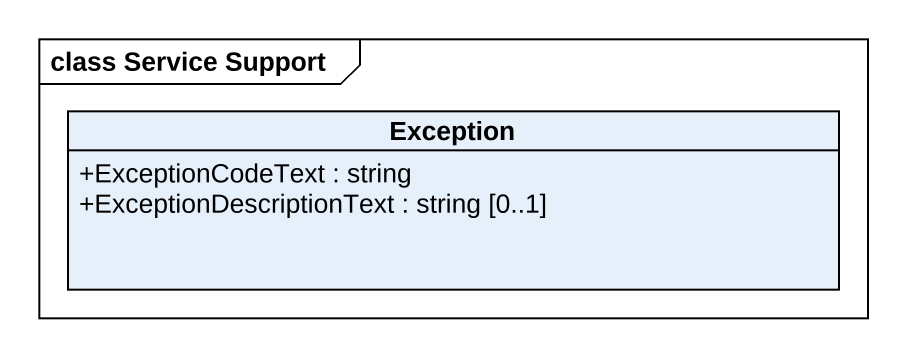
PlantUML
@startuml
mainframe class Service Support
hide circle
hide empty members
skinparam classAttributeIconSize 0
class "Exception" as Exception_ {
  +ExceptionCodeText : string
  +ExceptionDescriptionText : string [0..1]
}
@enduml
